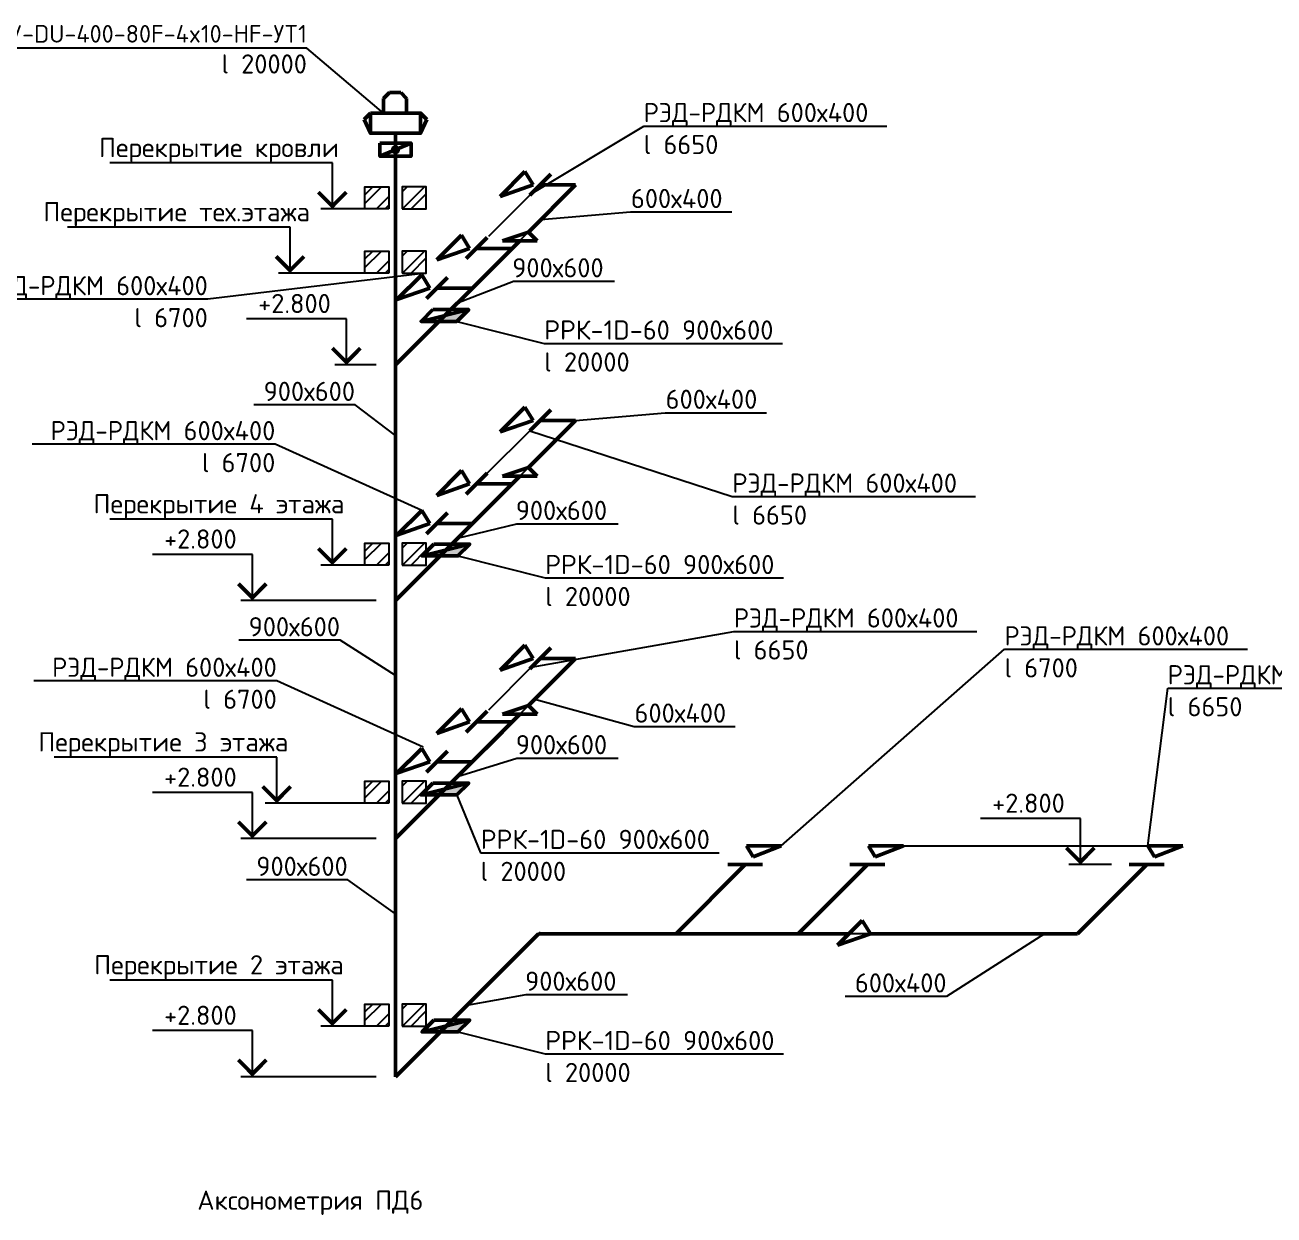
# Model space of a CAD drawing. Header units: millimetres. Extents: x -99936 to 523262, y -63190 to 327013.
# Drawn here: x -22091 to -5824, y 94743 to 110246 of the extents above; entities that cross this region are included whole.
import ezdxf
from ezdxf import colors
from ezdxf.entities.mleader import LeaderData, LeaderLine
from ezdxf.enums import TextEntityAlignment as Align
from ezdxf.math import Vec2, Vec3

# ---------------------------------------------------------------- set-up
doc = ezdxf.new("R2010")
doc.units = ezdxf.units.MM
doc.layers.add('ДУ', color=5, linetype='Continuous', lineweight=50)
doc.styles.add('ISOCPEUR', font='isocpeur.ttf', dxfattribs={"height": 250})
doc.styles.add('TRAJECTORY_TEXT_STYLE', font='simplex.shx', dxfattribs={"width": 0.65})
doc.linetypes.add('зигзаг', pattern='A,0.00254,-5.08,[131,ltypeshp.shx,S=5.08,R=0,X=-5.08,Y=0],-10.16,[131,ltypeshp.shx,S=5.08,R=180,X=5.08,Y=0],-5.08', length=20.32254)

# ---------------------------------------------------------------- blocks, each defined once
blk = doc.blocks.new('*U2406')
at = {"color": 0, "linetype": 'ByBlock', "lineweight": -2}
for p, q in [((0, 6), (29, 6)), ((-4.24, 0), (0, 0))]:
    blk.add_line(p, q, dxfattribs=at)
at = {"color": 0, "linetype": 'ByBlock', "lineweight": -2, "ltscale": 100}
blk.add_line((-1.5, 0), (1.5, 0), dxfattribs=at)
blk.add_lwpolyline([(0, 0), (0, 6)], dxfattribs=at)
at = {"color": 0, "linetype": 'ByBlock', "lineweight": -2, "ltscale": 100, "const_width": 0.5}
blk.add_lwpolyline([(1.82, 2.18), (0, 0.35), (-1.82, 2.18)], dxfattribs=at)
at = {"linetype": 'ByBlock', "lineweight": -2, "ltscale": 100, "style": 'TRAJECTORY_TEXT_STYLE', "width": 0.65}
blk.add_attdef('Отм.', text='', height=3.5, dxfattribs=at).set_placement((14.5, 6), align=Align.BOTTOM_CENTER)
at = {"color": 0, "linetype": 'ByBlock', "lineweight": -2, "ltscale": 100, "style": 'TRAJECTORY_TEXT_STYLE', "width": 0.65}
blk.add_attdef('Прим.', text='', height=3.5, dxfattribs=at).set_placement((17.57, 4.8), align=Align.TOP_CENTER)
blk = doc.blocks.new('*U2436')
at = {"color": 0, "linetype": 'ByBlock', "lineweight": -2}
for p, q in [((0, 6), (29, 6)), ((-11.49, 0), (0, 0))]:
    blk.add_line(p, q, dxfattribs=at)
at = {"color": 0, "linetype": 'ByBlock', "lineweight": -2, "ltscale": 100}
blk.add_line((-1.5, 0), (1.5, 0), dxfattribs=at)
blk.add_lwpolyline([(0, 0), (0, 6)], dxfattribs=at)
at = {"color": 0, "linetype": 'ByBlock', "lineweight": -2, "ltscale": 100, "const_width": 0.5}
blk.add_lwpolyline([(1.82, 2.18), (0, 0.35), (-1.82, 2.18)], dxfattribs=at)
at = {"linetype": 'ByBlock', "lineweight": -2, "ltscale": 100, "style": 'TRAJECTORY_TEXT_STYLE', "width": 0.65}
blk.add_attdef('Отм.', text='', height=3.5, dxfattribs=at).set_placement((14.5, 6), align=Align.BOTTOM_CENTER)
at = {"color": 0, "linetype": 'ByBlock', "lineweight": -2, "ltscale": 100, "style": 'TRAJECTORY_TEXT_STYLE', "width": 0.65}
blk.add_attdef('Прим.', text='', height=3.5, dxfattribs=at).set_placement((17.57, 4.8), align=Align.TOP_CENTER)
blk = doc.blocks.new('*U9688')
at = {"color": 0, "linetype": 'ByBlock', "lineweight": -2}
for p, q in [((0, 6), (13, 6)), ((-4.04, 0), (0, 0))]:
    blk.add_line(p, q, dxfattribs=at)
at = {"color": 0, "linetype": 'ByBlock', "lineweight": -2, "ltscale": 100}
blk.add_line((-1.5, 0), (1.5, 0), dxfattribs=at)
blk.add_lwpolyline([(0, 0), (0, 6)], dxfattribs=at)
at = {"color": 0, "linetype": 'ByBlock', "lineweight": -2, "ltscale": 100, "const_width": 0.5}
blk.add_lwpolyline([(1.82, 2.18), (0, 0.35), (-1.82, 2.18)], dxfattribs=at)
at = {"linetype": 'ByBlock', "lineweight": -2, "ltscale": 100, "style": 'TRAJECTORY_TEXT_STYLE', "width": 0.65}
blk.add_attdef('Отм.', text='', height=3.5, dxfattribs=at).set_placement((6.5, 6), align=Align.BOTTOM_CENTER)
at = {"color": 0, "linetype": 'ByBlock', "lineweight": -2, "ltscale": 100, "style": 'TRAJECTORY_TEXT_STYLE', "width": 0.65}
blk.add_attdef('Прим.', text='', height=3.5, dxfattribs=at).set_placement((9.57, 4.8), align=Align.TOP_CENTER)
blk = doc.blocks.new('*U2407')
at = {"color": 0, "linetype": 'ByBlock', "lineweight": -2}
for p, q in [((0, 6), (29, 6)), ((-9.75, 0), (0, 0))]:
    blk.add_line(p, q, dxfattribs=at)
at = {"color": 0, "linetype": 'ByBlock', "lineweight": -2, "ltscale": 100}
blk.add_line((-1.5, 0), (1.5, 0), dxfattribs=at)
blk.add_lwpolyline([(0, 0), (0, 6)], dxfattribs=at)
at = {"color": 0, "linetype": 'ByBlock', "lineweight": -2, "ltscale": 100, "const_width": 0.5}
blk.add_lwpolyline([(1.82, 2.18), (0, 0.35), (-1.82, 2.18)], dxfattribs=at)
at = {"linetype": 'ByBlock', "lineweight": -2, "ltscale": 100, "style": 'TRAJECTORY_TEXT_STYLE', "width": 0.65}
blk.add_attdef('Отм.', text='', height=3.5, dxfattribs=at).set_placement((14.5, 6), align=Align.BOTTOM_CENTER)
at = {"color": 0, "linetype": 'ByBlock', "lineweight": -2, "ltscale": 100, "style": 'TRAJECTORY_TEXT_STYLE', "width": 0.65}
blk.add_attdef('Прим.', text='', height=3.5, dxfattribs=at).set_placement((17.57, 4.8), align=Align.TOP_CENTER)
blk = doc.blocks.new('*U2405')
at = {"color": 0, "linetype": 'ByBlock', "lineweight": -2}
for p, q in [((0, 6), (13, 6)), ((-16.14, 0), (0, 0))]:
    blk.add_line(p, q, dxfattribs=at)
at = {"color": 0, "linetype": 'ByBlock', "lineweight": -2, "ltscale": 100}
blk.add_line((-1.5, 0), (1.5, 0), dxfattribs=at)
blk.add_lwpolyline([(0, 0), (0, 6)], dxfattribs=at)
at = {"color": 0, "linetype": 'ByBlock', "lineweight": -2, "ltscale": 100, "const_width": 0.5}
blk.add_lwpolyline([(1.82, 2.18), (0, 0.35), (-1.82, 2.18)], dxfattribs=at)
at = {"linetype": 'ByBlock', "lineweight": -2, "ltscale": 100, "style": 'TRAJECTORY_TEXT_STYLE', "width": 0.65}
blk.add_attdef('Отм.', text='', height=3.5, dxfattribs=at).set_placement((6.5, 6), align=Align.BOTTOM_CENTER)
at = {"color": 0, "linetype": 'ByBlock', "lineweight": -2, "ltscale": 100, "style": 'TRAJECTORY_TEXT_STYLE', "width": 0.65}
blk.add_attdef('Прим.', text='', height=3.5, dxfattribs=at).set_placement((9.57, 4.8), align=Align.TOP_CENTER)
blk = doc.blocks.new('*U9689')
at = {"color": 0, "linetype": 'ByBlock', "lineweight": -2}
for p, q in [((0, 6), (13, 6)), ((-3.89, 0), (0, 0))]:
    blk.add_line(p, q, dxfattribs=at)
at = {"color": 0, "linetype": 'ByBlock', "lineweight": -2, "ltscale": 100}
blk.add_line((-1.5, 0), (1.5, 0), dxfattribs=at)
blk.add_lwpolyline([(0, 0), (0, 6)], dxfattribs=at)
at = {"color": 0, "linetype": 'ByBlock', "lineweight": -2, "ltscale": 100, "const_width": 0.5}
blk.add_lwpolyline([(1.82, 2.18), (0, 0.35), (-1.82, 2.18)], dxfattribs=at)
at = {"linetype": 'ByBlock', "lineweight": -2, "ltscale": 100, "style": 'TRAJECTORY_TEXT_STYLE', "width": 0.65}
blk.add_attdef('Отм.', text='', height=3.5, dxfattribs=at).set_placement((6.5, 6), align=Align.BOTTOM_CENTER)
at = {"color": 0, "linetype": 'ByBlock', "lineweight": -2, "ltscale": 100, "style": 'TRAJECTORY_TEXT_STYLE', "width": 0.65}
blk.add_attdef('Прим.', text='', height=3.5, dxfattribs=at).set_placement((9.57, 4.8), align=Align.TOP_CENTER)

msp = doc.modelspace()

# ---------------------------------------------------------------- hatches: boundary and pattern name
h = msp.add_hatch()
h.set_pattern_fill('ANSI32', color=256, scale=25)
h.set_pattern_definition([(45, (6936.87, 104010.3), (-168.3798, 168.3798), []), (45, (7049.13, 104010.3), (-168.3798, 168.3798), [])])
h.paths.add_polyline_path([(-17351.026, 108137.423), (-17663.831, 108137.423), (-17663.831, 107849.45), (-17351.026, 107849.45)])
h.paths.add_polyline_path([(-17177.736, 108137.423), (-17177.736, 107849.45), (-16864.93, 107849.45), (-16864.93, 108137.423)])
h = msp.add_hatch()
h.set_pattern_fill('ANSI32', color=256, scale=25)
h.set_pattern_definition([(45, (6936.87, 103174.14), (-168.3798, 168.3798), []), (45, (7049.13, 103174.14), (-168.3798, 168.3798), [])])
h.paths.add_polyline_path([(-17351.026, 107301.267), (-17663.831, 107301.267), (-17663.831, 107013.294), (-17351.026, 107013.294)])
h.paths.add_polyline_path([(-17177.736, 107301.267), (-17177.736, 107013.294), (-16864.93, 107013.294), (-16864.93, 107301.267)])
h = msp.add_hatch()
h.set_pattern_fill('ANSI32', color=256, scale=25)
h.set_pattern_definition([(45, (6936.87, 99369.7), (-168.3798, 168.3798), []), (45, (7049.13, 99369.7), (-168.3798, 168.3798), [])])
h.paths.add_polyline_path([(-17351.026, 103496.826), (-17663.831, 103496.826), (-17663.831, 103208.853), (-17351.026, 103208.853)])
h.paths.add_polyline_path([(-17177.736, 103496.826), (-17177.736, 103208.853), (-16864.93, 103208.853), (-16864.93, 103496.826)])
h = msp.add_hatch()
h.set_pattern_fill('ANSI32', color=256, scale=25)
h.set_pattern_definition([(45, (6936.87, 96267.54), (-168.3798, 168.3798), []), (45, (7049.13, 96267.54), (-168.3798, 168.3798), [])])
h.paths.add_polyline_path([(-17351.026, 100394.668), (-17663.831, 100394.668), (-17663.831, 100106.695), (-17351.026, 100106.695)])
h.paths.add_polyline_path([(-17177.736, 100394.668), (-17177.736, 100106.695), (-16864.93, 100106.695), (-16864.93, 100394.668)])
h = msp.add_hatch()
h.set_pattern_fill('ANSI32', color=256, scale=25)
h.set_pattern_definition([(45, (6936.87, 93364.27), (-168.3798, 168.3798), []), (45, (7049.13, 93364.27), (-168.3798, 168.3798), [])])
h.paths.add_polyline_path([(-17351.026, 97491.4), (-17663.831, 97491.4), (-17663.831, 97203.427), (-17351.026, 97203.427)])
h.paths.add_polyline_path([(-17177.736, 97491.4), (-17177.736, 97203.427), (-16864.93, 97203.427), (-16864.93, 97491.4)])
at = {"layer": 'ДУ'}
h = msp.add_hatch(color=256, dxfattribs=at)
h.dxf.hatch_style = 1
h.paths.add_polyline_path([(-16465.228, 106384.425), (-16311.079, 106538.574), (-16932.017, 106384.425)])
h = msp.add_hatch(color=256, dxfattribs=at)
h.dxf.hatch_style = 1
h.paths.add_polyline_path([(-16452.707, 103328.928), (-16298.557, 103483.077), (-16919.495, 103328.928)])
h = msp.add_hatch(color=256, dxfattribs=at)
h.dxf.hatch_style = 1
h.paths.add_polyline_path([(-16464.514, 100214.962), (-16310.365, 100369.111), (-16931.303, 100214.962)])
h = msp.add_hatch(color=256, dxfattribs=at)
h.dxf.hatch_style = 1
h.paths.add_polyline_path([(-16451.993, 97128.586), (-16297.844, 97282.735), (-16918.782, 97128.586)])

# ---------------------------------------------------------------- linework, layer by layer
at = {"linetype": 'зигзаг'}
for p, q in [((-14920.036, 108163.011), (-16757.807, 106325.241)), ((-17265.283, 96898.084), (-17265.283, 107619.084)), ((-14920.036, 105094.993), (-16710.43, 103304.598)), ((-14920.036, 101992.834), (-16752.15, 100160.721)), ((-15381.55, 98429.162), (-16694.648, 97116.065)), ((-8812.898, 98407.016), (-14809.898, 98407.016))]:
    msp.add_line(p, q, dxfattribs=at)
for points in [[(-17351.026, 107849.45), (-17663.831, 107849.45), (-17663.831, 108137.423), (-17351.026, 108137.423)], [(-17177.736, 107849.45), (-16864.93, 107849.45), (-16864.93, 108137.423), (-17177.736, 108137.423)], [(-17351.026, 107013.294), (-17663.831, 107013.294), (-17663.831, 107301.267), (-17351.026, 107301.267)], [(-17177.736, 107013.294), (-16864.93, 107013.294), (-16864.93, 107301.267), (-17177.736, 107301.267)], [(-17351.026, 103208.853), (-17663.831, 103208.853), (-17663.831, 103496.826), (-17351.026, 103496.826)], [(-17177.736, 103208.853), (-16864.93, 103208.853), (-16864.93, 103496.826), (-17177.736, 103496.826)], [(-17351.026, 100106.695), (-17663.831, 100106.695), (-17663.831, 100394.668), (-17351.026, 100394.668)], [(-17177.736, 100106.695), (-16864.93, 100106.695), (-16864.93, 100394.668), (-17177.736, 100394.668)], [(-17351.026, 97203.427), (-17663.831, 97203.427), (-17663.831, 97491.4), (-17351.026, 97491.4)], [(-17177.736, 97203.427), (-16864.93, 97203.427), (-16864.93, 97491.4), (-17177.736, 97491.4)]]:
    msp.add_lwpolyline(points, close=True)
at = {"layer": 'ДУ'}
for p, q in [((-17420.104, 109290.473), (-17344.275, 109366.303)), ((-17120.101, 109290.473), (-17195.931, 109366.303)), ((-17591.601, 109098.046), (-17674.185, 109015.462)), ((-17674.185, 109015.462), (-17591.601, 108836.248)), ((-16938.965, 109098.046), (-16856.381, 109015.462)), ((-16856.381, 109015.462), (-16938.965, 108836.248)), ((-17265.283, 108657.624), (-17265.283, 108836.248)), ((-17468.4, 108535.398), (-17062.166, 108707.312)), ((-17265.283, 104288.184), (-17265.283, 108585.086)), ((-15579.004, 108335.453), (-15901.585, 108012.872)), ((-15751.446, 108163.011), (-15579.004, 108335.453)), ((-15474.064, 108163.011), (-15579.004, 108335.453)), ((-15244.415, 108302.672), (-15517.999, 108029.088)), ((-15901.585, 108012.872), (-15474.064, 108163.011)), ((-15533.833, 107549.214), (-14920.036, 108163.011)), ((-14920.036, 108163.011), (-15384.076, 108163.011)), ((-15533.833, 107549.214), (-15873.192, 107436.095)), ((-15420.714, 107436.095), (-15533.833, 107549.214)), ((-17265.283, 105817.765), (-15646.953, 107436.095)), ((-16405.585, 107508.872), (-16728.166, 107186.291)), ((-16578.027, 107336.431), (-16405.585, 107508.872)), ((-16300.645, 107336.431), (-16405.585, 107508.872)), ((-16070.996, 107476.091), (-16344.58, 107202.507)), ((-16095.149, 106987.898), (-15646.953, 107436.095)), ((-15873.192, 107436.095), (-15420.714, 107436.095)), ((-16728.166, 107186.291), (-16300.645, 107336.431)), ((-15746.617, 107336.431), (-16210.657, 107336.431)), ((-16923.694, 106990.764), (-17246.274, 106668.183)), ((-17096.135, 106818.322), (-16923.694, 106990.764)), ((-16818.753, 106818.322), (-16923.694, 106990.764)), ((-16589.105, 106957.983), (-16862.689, 106684.399)), ((-17246.274, 106668.183), (-16818.753, 106818.322)), ((-16264.725, 106818.322), (-16728.766, 106818.322)), ((-15579.004, 105267.434), (-15901.585, 104944.854)), ((-15751.446, 105094.993), (-15579.004, 105267.434)), ((-15474.064, 105094.993), (-15579.004, 105267.434)), ((-15901.585, 104944.854), (-15474.064, 105094.993)), ((-15533.833, 104481.195), (-14920.036, 105094.993)), ((-15244.415, 105234.653), (-15517.999, 104961.07)), ((-14920.036, 105094.993), (-15384.076, 105094.993)), ((-16405.585, 104440.853), (-16728.166, 104118.273)), ((-16578.027, 104268.412), (-16405.585, 104440.853)), ((-16300.645, 104268.412), (-16405.585, 104440.853)), ((-15533.833, 104481.195), (-15873.192, 104368.076)), ((-15420.714, 104368.076), (-15533.833, 104481.195)), ((-17265.283, 102749.746), (-15646.953, 104368.076)), ((-17265.283, 99647.588), (-17265.283, 104288.184)), ((-16070.996, 104408.073), (-16344.58, 104134.489)), ((-16095.149, 103919.88), (-15646.953, 104368.076)), ((-15873.192, 104368.076), (-15420.714, 104368.076)), ((-16728.166, 104118.273), (-16300.645, 104268.412)), ((-15746.617, 104268.412), (-16210.657, 104268.412)), ((-16923.694, 103922.745), (-17246.274, 103600.164)), ((-17096.135, 103750.303), (-16923.694, 103922.745)), ((-16818.753, 103750.303), (-16923.694, 103922.745)), ((-16589.105, 103889.964), (-16862.689, 103616.38)), ((-17246.274, 103600.164), (-16818.753, 103750.303)), ((-16264.725, 103750.303), (-16728.766, 103750.303)), ((-15579.004, 102165.276), (-15901.585, 101842.695)), ((-15751.446, 101992.834), (-15579.004, 102165.276)), ((-15474.064, 101992.834), (-15579.004, 102165.276)), ((-15244.415, 102132.495), (-15517.999, 101858.911)), ((-15901.585, 101842.695), (-15474.064, 101992.834)), ((-15533.833, 101379.037), (-14920.036, 101992.834)), ((-14920.036, 101992.834), (-15384.076, 101992.834)), ((-15533.833, 101379.037), (-15873.192, 101265.918)), ((-15420.714, 101265.918), (-15533.833, 101379.037)), ((-17265.283, 99647.588), (-15646.953, 101265.918)), ((-16405.585, 101338.695), (-16728.166, 101016.114)), ((-16578.027, 101166.253), (-16405.585, 101338.695)), ((-16300.645, 101166.253), (-16405.585, 101338.695)), ((-16070.996, 101305.914), (-16344.58, 101032.33)), ((-16095.149, 100817.721), (-15646.953, 101265.918)), ((-15873.192, 101265.918), (-15420.714, 101265.918)), ((-16728.166, 101016.114), (-16300.645, 101166.253)), ((-15746.617, 101166.253), (-16210.657, 101166.253)), ((-17265.283, 96545.429), (-17265.283, 100790.084)), ((-16923.694, 100820.587), (-17246.274, 100498.006)), ((-17096.135, 100648.145), (-16923.694, 100820.587)), ((-16818.753, 100648.145), (-16923.694, 100820.587)), ((-16589.105, 100787.806), (-16862.689, 100514.222)), ((-17246.274, 100498.006), (-16818.753, 100648.145)), ((-16264.725, 100648.145), (-16728.766, 100648.145)), ((-12694.038, 99551.324), (-12241.559, 99551.324)), ((-12607.839, 99411.284), (-12694.038, 99551.324)), ((-12241.559, 99551.324), (-12607.839, 99411.284)), ((-11103.303, 99551.324), (-10650.825, 99551.324)), ((-11017.104, 99411.284), (-11103.303, 99551.324)), ((-10650.825, 99551.324), (-11017.104, 99411.284)), ((-7465.829, 99551.324), (-7013.35, 99551.324)), ((-7379.63, 99411.284), (-7465.829, 99551.324)), ((-7013.35, 99551.324), (-7379.63, 99411.284)), ((-13612.107, 98407.016), (-12710.637, 99308.485)), ((-12936.876, 99308.485), (-12484.398, 99308.485)), ((-12021.373, 98407.016), (-11119.903, 99308.485)), ((-11346.142, 99308.485), (-10893.664, 99308.485)), ((-7482.428, 99308.485), (-8383.898, 98407.016)), ((-7708.668, 99308.485), (-7256.189, 99308.485)), ((-11185.941, 98579.457), (-11508.522, 98256.877)), ((-11358.383, 98407.016), (-11185.941, 98579.457)), ((-11081.001, 98407.016), (-11185.941, 98579.457)), ((-15403.697, 98407.016), (-17265.283, 96545.429)), ((-11358.383, 98407.016), (-15403.697, 98407.016)), ((-11508.522, 98256.877), (-11081.001, 98407.016)), ((-8383.898, 98407.016), (-11081.001, 98407.016))]:
    msp.add_line(p, q, dxfattribs=at)
for points in [[(-17195.931, 109366.303), (-17344.275, 109366.303)], [(-17420.104, 109290.473), (-17420.104, 109098.046), (-17120.101, 109098.046), (-17120.101, 109290.473)], [(-16932.017, 106384.425), (-16311.079, 106538.574)], [(-16919.495, 103328.928), (-16298.557, 103483.077)], [(-16931.303, 100214.962), (-16310.365, 100369.111)], [(-16918.782, 97128.586), (-16297.844, 97282.735)]]:
    msp.add_lwpolyline(points, dxfattribs=at)
for points in [[(-17591.601, 109098.046), (-16938.965, 109098.046), (-16938.965, 108836.248), (-17591.601, 108836.248)], [(-17468.4, 108707.312), (-17062.166, 108707.312), (-17062.166, 108535.398), (-17468.4, 108535.398)], [(-16777.868, 106538.574), (-16311.079, 106538.574), (-16465.228, 106384.425), (-16932.017, 106384.425)], [(-16765.346, 103483.077), (-16298.557, 103483.077), (-16452.707, 103328.928), (-16919.495, 103328.928)], [(-16777.154, 100369.111), (-16310.365, 100369.111), (-16464.514, 100214.962), (-16931.303, 100214.962)], [(-16764.633, 97282.735), (-16297.844, 97282.735), (-16451.993, 97128.586), (-16918.782, 97128.586)]]:
    msp.add_lwpolyline(points, close=True, dxfattribs=at)
msp.add_circle((-17265.283, 108621.355), 36.269, dxfattribs=at)

# ---------------------------------------------------------------- block references
ref = msp.add_blockref('*U2406', (-18087.772, 107849.45), dxfattribs=dict(xscale=-100, yscale=100, zscale=100))
ref.add_attrib('Отм.', 'Перекрытие кровли', dxfattribs={"linetype": 'ByBlock', "lineweight": -2, "ltscale": 100, "height": 250, "style": 'ISOCPEUR'}).set_placement((-19564.362, 108449.45), align=Align.BOTTOM_CENTER)
ref = msp.add_blockref('*U2407', (-18638.391, 107013.294), dxfattribs=dict(xscale=-100, yscale=100, zscale=100))
ref.add_attrib('Отм.', 'Перекрытие тех.этажа', dxfattribs={"linetype": 'ByBlock', "lineweight": -2, "ltscale": 100, "height": 250, "style": 'ISOCPEUR'}).set_placement((-20114.982, 107613.294), align=Align.BOTTOM_CENTER)
ref = msp.add_blockref('*U9689', (-17904.212, 105817.765), dxfattribs=dict(xscale=-100, yscale=100, zscale=100))
ref.add_attrib('Отм.', '+2.800', dxfattribs={"linetype": 'ByBlock', "lineweight": -2, "ltscale": 100, "height": 250, "style": 'ISOCPEUR'}).set_placement((-18580.803, 106417.765), align=Align.BOTTOM_CENTER)
ref = msp.add_blockref('*U2406', (-18087.772, 103208.853), dxfattribs=dict(xscale=-100, yscale=100, zscale=100))
ref.add_attrib('Отм.', 'Перекрытие 4 этажа', dxfattribs={"linetype": 'ByBlock', "lineweight": -2, "ltscale": 100, "height": 250, "style": 'ISOCPEUR'}).set_placement((-19564.362, 103808.853), align=Align.BOTTOM_CENTER)
ref = msp.add_blockref('*U2405', (-19129.731, 102749.746), dxfattribs=dict(xscale=-100, yscale=100, zscale=100))
ref.add_attrib('Отм.', '+2.800', dxfattribs={"linetype": 'ByBlock', "lineweight": -2, "ltscale": 100, "height": 250, "style": 'ISOCPEUR'}).set_placement((-19806.322, 103349.746), align=Align.BOTTOM_CENTER)
ref = msp.add_blockref('*U2436', (-18812.606, 100106.695), dxfattribs=dict(xscale=-100, yscale=100, zscale=100))
ref.add_attrib('Отм.', 'Перекрытие 3 этажа', dxfattribs={"linetype": 'ByBlock', "lineweight": -2, "ltscale": 100, "height": 250, "style": 'ISOCPEUR'}).set_placement((-20289.196, 100706.695), align=Align.BOTTOM_CENTER)
ref = msp.add_blockref('*U2405', (-19129.731, 99647.588), dxfattribs=dict(xscale=-100, yscale=100, zscale=100))
ref.add_attrib('Отм.', '+2.800', dxfattribs={"linetype": 'ByBlock', "lineweight": -2, "ltscale": 100, "height": 250, "style": 'ISOCPEUR'}).set_placement((-19806.322, 100247.588), align=Align.BOTTOM_CENTER)
ref = msp.add_blockref('*U9688', (-8345.133, 99308.485), dxfattribs=dict(xscale=-100, yscale=100, zscale=100))
ref.add_attrib('Отм.', '+2.800', dxfattribs={"linetype": 'ByBlock', "lineweight": -2, "ltscale": 100, "height": 250, "style": 'ISOCPEUR'}).set_placement((-9021.724, 99908.485), align=Align.BOTTOM_CENTER)
ref = msp.add_blockref('*U2406', (-18087.772, 97203.427), dxfattribs=dict(xscale=-100, yscale=100, zscale=100))
ref.add_attrib('Отм.', 'Перекрытие 2 этажа', dxfattribs={"linetype": 'ByBlock', "lineweight": -2, "ltscale": 100, "height": 250, "style": 'ISOCPEUR'}).set_placement((-19564.362, 97803.427), align=Align.BOTTOM_CENTER)
ref = msp.add_blockref('*U2405', (-19129.731, 96545.429), dxfattribs=dict(xscale=-100, yscale=100, zscale=100))
ref.add_attrib('Отм.', '+2.800', dxfattribs={"linetype": 'ByBlock', "lineweight": -2, "ltscale": 100, "height": 250, "style": 'ISOCPEUR'}).set_placement((-19806.322, 97145.429), align=Align.BOTTOM_CENTER)

# ---------------------------------------------------------------- texts
at = {"insert": (-19846.47, 95060.941), "char_height": 250, "attachment_point": 1, "style": 'ISOCPEUR'}
msp.add_mtext('Аксонометрия ПД6', dxfattribs=at)

# ---------------------------------------------------------------- leaders
at = {"ltscale": 10}
ml = msp.add_multileader_mtext('Standard', dxfattribs=at)
ml.set_content('{\\H0.91667x;VDNV-DU-400-80F-4x10-HF-УT1}\\Pl 20000', color=256, style='ISOCPEUR')
ml.set_leader_properties()
ml.build(insert=Vec2(0, 0))
ml.multileader.update_dxf_attribs({"text_left_attachment_type": 6, "text_right_attachment_type": 6, "dogleg_length": 0.36, "arrow_head_size": 0.18})
ctx = ml.context
ctx.base_point, ctx.char_height, ctx.arrow_head_size, ctx.landing_gap_size, ctx.plane_origin = Vec3(-22910.893, 109945.575), 250, 0.18, 0.09, Vec3(-16986.44, 110730.522)
ctx.left_attachment, ctx.right_attachment, ctx.text_align_type = 6, 6, 2
notes = []
notes.append((ctx, [(0, (1, 1, 0), (-18418.67, 109945.575), (-1, 0), 0.36, [(0, [(-17420.104, 109098.046)], 0, [])])]))
ctx.mtext.insert, ctx.mtext.alignment, ctx.mtext.flow_direction = Vec3(-18419.12, 110245.575), 3, 5
ml = msp.add_multileader_mtext('Standard', dxfattribs=at)
ml.set_content('{\\fGOST Common|b0|i0|c204|p34;\\C0;РЭД-РДКМ} 600х400\\Pl 6650', color=256, style='ISOCPEUR')
ml.set_leader_properties()
ml.build(insert=Vec2(0, 0))
ml.multileader.update_dxf_attribs({"text_left_attachment_type": 6, "text_right_attachment_type": 6, "dogleg_length": 0.36, "arrow_head_size": 0.18})
ctx = ml.context
ctx.base_point, ctx.char_height, ctx.arrow_head_size, ctx.landing_gap_size, ctx.plane_origin = Vec3(-14032.762, 108930.176), 250, 0.18, 0.09, Vec3(-12026.579, 108534.217)
ctx.left_attachment, ctx.right_attachment = 6, 6
notes.append((ctx, [(1, (1, 1, 0), (-14033.122, 108930.176), (1, 0), 0.36, [(0, [(-16051.467, 107495.621), (-15498.47, 108048.618)], 0, [])])]))
ctx.mtext.insert, ctx.mtext.flow_direction = Vec3(-14032.672, 109230.176), 5
ml = msp.add_multileader_mtext('Standard', dxfattribs=at)
ml.set_content('600х400', color=256, style='ISOCPEUR')
ml.set_leader_properties()
ml.build(insert=Vec2(0, 0))
ml.multileader.update_dxf_attribs({"text_left_attachment_type": 6, "text_right_attachment_type": 6, "dogleg_length": 0.36, "arrow_head_size": 0.18})
ctx = ml.context
ctx.base_point, ctx.char_height, ctx.arrow_head_size, ctx.landing_gap_size, ctx.plane_origin = Vec3(-14205.739, 107810.854), 250, 0.18, 0.09, Vec3(-15404.668, 108533.432)
ctx.left_attachment, ctx.right_attachment, ctx.text_align_type = 6, 6, 2
notes.append((ctx, [(0, (1, 1, 0), (-14206.099, 107810.854), (1, 0), 0.36, [(0, [(-15372.542, 107710.505)], 0, [])])]))
ctx.mtext.insert, ctx.mtext.alignment, ctx.mtext.flow_direction = Vec3(-13005.649, 108110.854), 3, 5
ml = msp.add_multileader_mtext('Standard', dxfattribs=at)
ml.set_content('900х600', color=256, style='ISOCPEUR')
ml.set_leader_properties()
ml.build(insert=Vec2(0, 0))
ml.multileader.update_dxf_attribs({"text_left_attachment_type": 6, "text_right_attachment_type": 6, "dogleg_length": 0.36, "arrow_head_size": 0.18})
ctx = ml.context
ctx.base_point, ctx.char_height, ctx.arrow_head_size, ctx.landing_gap_size, ctx.plane_origin = Vec3(-15730.134, 106908.3), 250, 0.18, 0.09, Vec3(-16456.118, 106626.93)
ctx.left_attachment, ctx.right_attachment, ctx.text_align_type = 6, 6, 2
notes.append((ctx, [(0, (1, 1, 0), (-15730.494, 106908.3), (1, 0), 0.36, [(0, [(-16456.118, 106626.93)], 0, [])])]))
ctx.mtext.insert, ctx.mtext.alignment, ctx.mtext.flow_direction = Vec3(-14555.044, 107208.3), 3, 5
ml = msp.add_multileader_mtext('Standard', dxfattribs=at)
ml.set_content('{\\fGOST Common|b0|i0|c204|p34;\\C0;РЭД-РДКМ} 600х400\\Pl 6700', color=256, style='ISOCPEUR')
ml.set_leader_properties()
ml.build(insert=Vec2(0, 0))
ml.multileader.update_dxf_attribs({"text_left_attachment_type": 6, "text_right_attachment_type": 6, "dogleg_length": 0.36, "arrow_head_size": 0.18})
ctx = ml.context
ctx.base_point, ctx.char_height, ctx.arrow_head_size, ctx.landing_gap_size, ctx.plane_origin = Vec3(-22709.729, 106675.267), 250, 0.18, 0.09, Vec3(-14528.361, 107249.22)
ctx.left_attachment, ctx.right_attachment, ctx.text_align_type = 6, 6, 2
notes.append((ctx, [(0, (1, 1, 0), (-19709.189, 106675.267), (-1, 0), 0.36, [(0, [(-16904.164, 107010.293)], 0, [])])]))
ctx.mtext.insert, ctx.mtext.alignment, ctx.mtext.flow_direction = Vec3(-19709.639, 106975.267), 3, 5
ml = msp.add_multileader_mtext('Standard', dxfattribs=at)
ml.set_content('РРК-1D-60 900х600\\Pl 20000', color=256, style='ISOCPEUR')
ml.set_leader_properties()
ml.build(insert=Vec2(0, 0))
ml.multileader.update_dxf_attribs({"text_left_attachment_type": 6, "text_right_attachment_type": 6, "dogleg_length": 0.36, "arrow_head_size": 0.18})
ctx = ml.context
ctx.base_point, ctx.char_height, ctx.arrow_head_size, ctx.landing_gap_size, ctx.plane_origin = Vec3(-15329.043, 106097.648), 250, 0.18, 0.09, Vec3(-15069.656, 108240.717)
ctx.left_attachment, ctx.right_attachment = 6, 6
notes.append((ctx, [(1, (1, 1, 0), (-15329.403, 106097.648), (1, 0), 0.36, [(0, [(-16465.228, 106384.425)], 0, [])])]))
ctx.mtext.insert, ctx.mtext.flow_direction = Vec3(-15328.953, 106397.648), 5
ml = msp.add_multileader_mtext('Standard', dxfattribs=at)
ml.set_content('900х600', color=256, style='ISOCPEUR')
ml.set_leader_properties()
ml.build(insert=Vec2(0, 0))
ml.multileader.update_dxf_attribs({"text_left_attachment_type": 6, "text_right_attachment_type": 6, "dogleg_length": 0.36, "arrow_head_size": 0.18})
ctx = ml.context
ctx.base_point, ctx.char_height, ctx.arrow_head_size, ctx.landing_gap_size, ctx.plane_origin = Vec3(-18967.863, 105298.378), 250, 0.18, 0.09, Vec3(-19715.616, 105514.264)
ctx.left_attachment, ctx.right_attachment, ctx.text_align_type = 6, 6, 2
notes.append((ctx, [(1, (1, 1, 0), (-17792.323, 105298.378), (-1, 0), 0.36, [(0, [(-17265.283, 104898.197)], 0, [])])]))
ctx.mtext.insert, ctx.mtext.alignment, ctx.mtext.flow_direction = Vec3(-17792.773, 105598.378), 3, 5
ml = msp.add_multileader_mtext('Standard', dxfattribs=at)
ml.set_content('600х400', color=256, style='ISOCPEUR')
ml.set_leader_properties()
ml.build(insert=Vec2(0, 0))
ml.multileader.update_dxf_attribs({"text_left_attachment_type": 6, "text_right_attachment_type": 6, "dogleg_length": 0.36, "arrow_head_size": 0.18})
ctx = ml.context
ctx.base_point, ctx.char_height, ctx.arrow_head_size, ctx.landing_gap_size, ctx.plane_origin = Vec3(-13753.232, 105195.341), 250, 0.18, 0.09, Vec3(-14952.161, 105917.919)
ctx.left_attachment, ctx.right_attachment, ctx.text_align_type = 6, 6, 2
notes.append((ctx, [(0, (1, 1, 0), (-13753.592, 105195.341), (1, 0), 0.36, [(0, [(-14920.036, 105094.993)], 0, [])])]))
ctx.mtext.insert, ctx.mtext.alignment, ctx.mtext.flow_direction = Vec3(-12553.142, 105495.341), 3, 5
ml = msp.add_multileader_mtext('Standard', dxfattribs=at)
ml.set_content('{\\fGOST Common|b0|i0|c204|p34;\\C0;РЭД-РДКМ} 600х400\\Pl 6700', color=256, style='ISOCPEUR')
ml.set_leader_properties()
ml.build(insert=Vec2(0, 0))
ml.multileader.update_dxf_attribs({"text_left_attachment_type": 6, "text_right_attachment_type": 6, "dogleg_length": 0.36, "arrow_head_size": 0.18})
ctx = ml.context
ctx.base_point, ctx.char_height, ctx.arrow_head_size, ctx.landing_gap_size, ctx.plane_origin = Vec3(-21830.984, 104786.444), 250, 0.18, 0.09, Vec3(-14547.89, 104161.672)
ctx.left_attachment, ctx.right_attachment, ctx.text_align_type = 6, 6, 2
notes.append((ctx, [(0, (1, 1, 0), (-18830.444, 104786.444), (-1, 0), 0.36, [(0, [(-16923.694, 103922.745)], 0, [])])]))
ctx.mtext.insert, ctx.mtext.alignment, ctx.mtext.flow_direction = Vec3(-18830.894, 105086.444), 3, 5
ml = msp.add_multileader_mtext('Standard', dxfattribs=at)
ml.set_content('{\\fGOST Common|b0|i0|c204|p34;\\C0;РЭД-РДКМ} 600х400\\Pl 6650', color=256, style='ISOCPEUR')
ml.set_leader_properties()
ml.build(insert=Vec2(0, 0))
ml.multileader.update_dxf_attribs({"text_left_attachment_type": 6, "text_right_attachment_type": 6, "dogleg_length": 0.36, "arrow_head_size": 0.18})
ctx = ml.context
ctx.base_point, ctx.char_height, ctx.arrow_head_size, ctx.landing_gap_size, ctx.plane_origin = Vec3(-12878.221, 104103.438), 250, 0.18, 0.09, Vec3(-12046.108, 105446.669)
ctx.left_attachment, ctx.right_attachment = 6, 6
notes.append((ctx, [(1, (1, 1, 0), (-12878.581, 104103.438), (1, 0), 0.36, [(0, [(-16070.996, 104408.073), (-15517.999, 104961.07)], 0, [])])]))
ctx.mtext.insert, ctx.mtext.flow_direction = Vec3(-12878.131, 104403.438), 5
ml = msp.add_multileader_mtext('Standard', dxfattribs=at)
ml.set_content('900х600', color=256, style='ISOCPEUR')
ml.set_leader_properties()
ml.build(insert=Vec2(0, 0))
ml.multileader.update_dxf_attribs({"text_left_attachment_type": 6, "text_right_attachment_type": 6, "dogleg_length": 0.36, "arrow_head_size": 0.18})
ctx = ml.context
ctx.base_point, ctx.char_height, ctx.arrow_head_size, ctx.landing_gap_size, ctx.plane_origin = Vec3(-15684.274, 103748.112), 250, 0.18, 0.09, Vec3(-16456.118, 103558.911)
ctx.left_attachment, ctx.right_attachment, ctx.text_align_type = 6, 6, 2
notes.append((ctx, [(0, (1, 1, 0), (-15684.634, 103748.112), (1, 0), 0.36, [(0, [(-16456.118, 103558.911)], 0, [])])]))
ctx.mtext.insert, ctx.mtext.alignment, ctx.mtext.flow_direction = Vec3(-14509.184, 104048.112), 3, 5
ml = msp.add_multileader_mtext('Standard', dxfattribs=at)
ml.set_content('РРК-1D-60 900х600\\Pl 20000', color=256, style='ISOCPEUR')
ml.set_leader_properties()
ml.build(insert=Vec2(0, 0))
ml.multileader.update_dxf_attribs({"text_left_attachment_type": 6, "text_right_attachment_type": 6, "dogleg_length": 0.36, "arrow_head_size": 0.18})
ctx = ml.context
ctx.base_point, ctx.char_height, ctx.arrow_head_size, ctx.landing_gap_size, ctx.plane_origin = Vec3(-15316.521, 103042.151), 250, 0.18, 0.09, Vec3(-15057.134, 105185.219)
ctx.left_attachment, ctx.right_attachment = 6, 6
notes.append((ctx, [(1, (1, 1, 0), (-15316.881, 103042.151), (1, 0), 0.36, [(0, [(-16452.707, 103328.928)], 0, [])])]))
ctx.mtext.insert, ctx.mtext.flow_direction = Vec3(-15316.431, 103342.151), 5
ml = msp.add_multileader_mtext('Standard', dxfattribs=at)
ml.set_content('{\\fGOST Common|b0|i0|c204|p34;\\C0;РЭД-РДКМ} 600х400\\Pl 6650', color=256, style='ISOCPEUR')
ml.set_leader_properties()
ml.build(insert=Vec2(0, 0))
ml.multileader.update_dxf_attribs({"text_left_attachment_type": 6, "text_right_attachment_type": 6, "dogleg_length": 0.36, "arrow_head_size": 0.18})
ctx = ml.context
ctx.base_point, ctx.char_height, ctx.arrow_head_size, ctx.landing_gap_size, ctx.plane_origin = Vec3(-12858.692, 102346.401), 250, 0.18, 0.09, Vec3(-12026.579, 102364.04)
ctx.left_attachment, ctx.right_attachment = 6, 6
notes.append((ctx, [(1, (1, 1, 0), (-12859.052, 102346.401), (1, 0), 0.36, [(0, [(-16051.467, 101325.444), (-15498.47, 101878.441)], 0, [])])]))
ctx.mtext.insert, ctx.mtext.flow_direction = Vec3(-12858.602, 102646.401), 5
ml = msp.add_multileader_mtext('Standard', dxfattribs=at)
ml.set_content('900х600', color=256, style='ISOCPEUR')
ml.set_leader_properties()
ml.build(insert=Vec2(0, 0))
ml.multileader.update_dxf_attribs({"text_left_attachment_type": 6, "text_right_attachment_type": 6, "dogleg_length": 0.36, "arrow_head_size": 0.18})
ctx = ml.context
ctx.base_point, ctx.char_height, ctx.arrow_head_size, ctx.landing_gap_size, ctx.plane_origin = Vec3(-19162.958, 102232.183), 250, 0.18, 0.09, Vec3(-19455.298, 102432.967)
ctx.left_attachment, ctx.right_attachment, ctx.text_align_type = 6, 6, 2
notes.append((ctx, [(1, (1, 1, 0), (-17987.418, 102232.183), (-1, 0), 0.36, [(0, [(-17265.283, 101769.915)], 0, [])])]))
ctx.mtext.insert, ctx.mtext.alignment, ctx.mtext.flow_direction = Vec3(-17987.868, 102532.183), 3, 5
ml = msp.add_multileader_mtext('Standard', dxfattribs=at)
ml.set_content('{\\fGOST Common|b0|i0|c204|p34;\\C0;РЭД-РДКМ} 600х400\\Pl 6700', color=256, style='ISOCPEUR')
ml.set_leader_properties()
ml.build(insert=Vec2(0, 0))
ml.multileader.update_dxf_attribs({"text_left_attachment_type": 6, "text_right_attachment_type": 6, "dogleg_length": 0.36, "arrow_head_size": 0.18})
ctx = ml.context
ctx.base_point, ctx.char_height, ctx.arrow_head_size, ctx.landing_gap_size, ctx.plane_origin = Vec3(-9334.079, 102112.687), 250, 0.18, 0.09, Vec3(-8038.818, 100528.562)
ctx.left_attachment, ctx.right_attachment = 6, 6
notes.append((ctx, [(1, (1, 1, 0), (-9334.439, 102112.687), (1, 0), 0.36, [(0, [(-12241.559, 99551.324)], 0, [])])]))
ctx.mtext.insert, ctx.mtext.flow_direction = Vec3(-9333.989, 102412.687), 5
ml = msp.add_multileader_mtext('Standard', dxfattribs=at)
ml.set_content('{\\fGOST Common|b0|i0|c204|p34;\\C0;РЭД-РДКМ} 600х400\\Pl 6700', color=256, style='ISOCPEUR')
ml.set_leader_properties()
ml.build(insert=Vec2(0, 0))
ml.multileader.update_dxf_attribs({"text_left_attachment_type": 6, "text_right_attachment_type": 6, "dogleg_length": 0.36, "arrow_head_size": 0.18})
ctx = ml.context
ctx.base_point, ctx.char_height, ctx.arrow_head_size, ctx.landing_gap_size, ctx.plane_origin = Vec3(-21811.454, 101703.815), 250, 0.18, 0.09, Vec3(-14528.361, 101079.043)
ctx.left_attachment, ctx.right_attachment, ctx.text_align_type = 6, 6, 2
notes.append((ctx, [(0, (1, 1, 0), (-18810.914, 101703.815), (-1, 0), 0.36, [(0, [(-16904.164, 100840.116)], 0, [])])]))
ctx.mtext.insert, ctx.mtext.alignment, ctx.mtext.flow_direction = Vec3(-18811.364, 102003.815), 3, 5
ml = msp.add_multileader_mtext('Standard', dxfattribs=at)
ml.set_content('{\\fGOST Common|b0|i0|c204|p34;\\C0;РЭД-РДКМ} 600х400\\Pl 6650', color=256, style='ISOCPEUR')
ml.set_leader_properties()
ml.build(insert=Vec2(0, 0))
ml.multileader.update_dxf_attribs({"text_left_attachment_type": 6, "text_right_attachment_type": 6, "dogleg_length": 0.36, "arrow_head_size": 0.18})
ctx = ml.context
ctx.base_point, ctx.char_height, ctx.arrow_head_size, ctx.landing_gap_size, ctx.plane_origin = Vec3(-7207.992, 101606.353), 250, 0.18, 0.09, Vec3(-6538.818, 100528.562)
ctx.left_attachment, ctx.right_attachment = 6, 6
notes.append((ctx, [(1, (1, 1, 0), (-7208.352, 101606.353), (1, 0), 0.36, [(0, [(-11103.303, 99551.324), (-7465.829, 99551.324)], 0, [])])]))
ctx.mtext.insert, ctx.mtext.flow_direction = Vec3(-7207.902, 101906.353), 5
ml = msp.add_multileader_mtext('Standard', dxfattribs=at)
ml.set_content('600х400', color=256, style='ISOCPEUR')
ml.set_leader_properties()
ml.build(insert=Vec2(0, 0))
ml.multileader.update_dxf_attribs({"text_left_attachment_type": 6, "text_right_attachment_type": 6, "dogleg_length": 0.36, "arrow_head_size": 0.18})
ctx = ml.context
ctx.base_point, ctx.char_height, ctx.arrow_head_size, ctx.landing_gap_size, ctx.plane_origin = Vec3(-14158.74, 101107.224), 250, 0.18, 0.09, Vec3(-15259.06, 102508.863)
ctx.left_attachment, ctx.right_attachment, ctx.text_align_type = 6, 6, 2
notes.append((ctx, [(0, (1, 1, 0), (-14159.1, 101107.224), (1, 0), 0.36, [(0, [(-15449.008, 101463.863)], 0, [])])]))
ctx.mtext.insert, ctx.mtext.alignment, ctx.mtext.flow_direction = Vec3(-12958.65, 101407.224), 3, 5
ml = msp.add_multileader_mtext('Standard', dxfattribs=at)
ml.set_content('900х600', color=256, style='ISOCPEUR')
ml.set_leader_properties()
ml.build(insert=Vec2(0, 0))
ml.multileader.update_dxf_attribs({"text_left_attachment_type": 6, "text_right_attachment_type": 6, "dogleg_length": 0.36, "arrow_head_size": 0.18})
ctx = ml.context
ctx.base_point, ctx.char_height, ctx.arrow_head_size, ctx.landing_gap_size, ctx.plane_origin = Vec3(-15684.274, 100695.703), 250, 0.18, 0.09, Vec3(-16456.118, 100456.753)
ctx.left_attachment, ctx.right_attachment, ctx.text_align_type = 6, 6, 2
notes.append((ctx, [(0, (1, 1, 0), (-15684.634, 100695.703), (1, 0), 0.36, [(0, [(-16456.118, 100456.753)], 0, [])])]))
ctx.mtext.insert, ctx.mtext.alignment, ctx.mtext.flow_direction = Vec3(-14509.184, 100995.703), 3, 5
ml = msp.add_multileader_mtext('Standard', dxfattribs=at)
ml.set_content('РРК-1D-60 900х600\\Pl 20000', color=256, style='ISOCPEUR')
ml.set_leader_properties()
ml.build(insert=Vec2(0, 0))
ml.multileader.update_dxf_attribs({"text_left_attachment_type": 6, "text_right_attachment_type": 6, "dogleg_length": 0.36, "arrow_head_size": 0.18})
ctx = ml.context
ctx.base_point, ctx.char_height, ctx.arrow_head_size, ctx.landing_gap_size, ctx.plane_origin = Vec3(-16156.187, 99462.001), 250, 0.18, 0.09, Vec3(-15068.942, 102071.253)
ctx.left_attachment, ctx.right_attachment = 6, 6
notes.append((ctx, [(1, (1, 1, 0), (-16156.547, 99462.001), (1, 0), 0.36, [(0, [(-16464.514, 100214.962)], 0, [])])]))
ctx.mtext.insert, ctx.mtext.flow_direction = Vec3(-16156.097, 99762.001), 5
ml = msp.add_multileader_mtext('Standard', dxfattribs=at)
ml.set_content('900х600', color=256, style='ISOCPEUR')
ml.set_leader_properties()
ml.build(insert=Vec2(0, 0))
ml.multileader.update_dxf_attribs({"text_left_attachment_type": 6, "text_right_attachment_type": 6, "dogleg_length": 0.36, "arrow_head_size": 0.18})
ctx = ml.context
ctx.base_point, ctx.char_height, ctx.arrow_head_size, ctx.landing_gap_size, ctx.plane_origin = Vec3(-19062.86, 99110.797), 250, 0.18, 0.09, Vec3(-19475.322, 99431.704)
ctx.left_attachment, ctx.right_attachment, ctx.text_align_type = 6, 6, 2
notes.append((ctx, [(1, (1, 1, 0), (-17887.32, 99110.797), (-1, 0), 0.36, [(0, [(-17265.283, 98667.757)], 0, [])])]))
ctx.mtext.insert, ctx.mtext.alignment, ctx.mtext.flow_direction = Vec3(-17887.77, 99410.797), 3, 5
ml = msp.add_multileader_mtext('Standard', dxfattribs=at)
ml.set_content('600х400', color=256, style='ISOCPEUR')
ml.set_leader_properties()
ml.build(insert=Vec2(0, 0))
ml.multileader.update_dxf_attribs({"text_left_attachment_type": 6, "text_right_attachment_type": 6, "dogleg_length": 0.36, "arrow_head_size": 0.18})
ctx = ml.context
ctx.base_point, ctx.char_height, ctx.arrow_head_size, ctx.landing_gap_size, ctx.plane_origin = Vec3(-11288.772, 97591.775), 250, 0.18, 0.09, Vec3(-12487.701, 98314.353)
ctx.left_attachment, ctx.right_attachment, ctx.text_align_type = 6, 6, 2
notes.append((ctx, [(1, (1, 1, 0), (-10088.232, 97591.775), (-1, 0), 0.36, [(0, [(-8812.898, 98407.016)], 0, [])])]))
ctx.mtext.insert, ctx.mtext.alignment, ctx.mtext.flow_direction = Vec3(-10088.682, 97891.775), 3, 5
ml = msp.add_multileader_mtext('Standard', dxfattribs=at)
ml.set_content('900х600', color=256, style='ISOCPEUR')
ml.set_leader_properties()
ml.build(insert=Vec2(0, 0))
ml.multileader.update_dxf_attribs({"text_left_attachment_type": 6, "text_right_attachment_type": 6, "dogleg_length": 0.36, "arrow_head_size": 0.18})
ctx = ml.context
ctx.base_point, ctx.char_height, ctx.arrow_head_size, ctx.landing_gap_size, ctx.plane_origin = Vec3(-15562.646, 97614.475), 250, 0.18, 0.09, Vec3(-16334.49, 97476.223)
ctx.left_attachment, ctx.right_attachment, ctx.text_align_type = 6, 6, 2
notes.append((ctx, [(0, (1, 1, 0), (-15563.006, 97614.475), (1, 0), 0.36, [(0, [(-16334.49, 97476.223)], 0, [])])]))
ctx.mtext.insert, ctx.mtext.alignment, ctx.mtext.flow_direction = Vec3(-14387.556, 97914.475), 3, 5
ml = msp.add_multileader_mtext('Standard', dxfattribs=at)
ml.set_content('РРК-1D-60 900х600\\Pl 20000', color=256, style='ISOCPEUR')
ml.set_leader_properties()
ml.build(insert=Vec2(0, 0))
ml.multileader.update_dxf_attribs({"text_left_attachment_type": 6, "text_right_attachment_type": 6, "dogleg_length": 0.36, "arrow_head_size": 0.18})
ctx = ml.context
ctx.base_point, ctx.char_height, ctx.arrow_head_size, ctx.landing_gap_size, ctx.plane_origin = Vec3(-15315.808, 96841.809), 250, 0.18, 0.09, Vec3(-15056.421, 98984.878)
ctx.left_attachment, ctx.right_attachment = 6, 6
notes.append((ctx, [(1, (1, 1, 0), (-15316.168, 96841.809), (1, 0), 0.36, [(0, [(-16451.993, 97128.586)], 0, [])])]))
ctx.mtext.insert, ctx.mtext.flow_direction = Vec3(-15315.718, 97141.809), 5
for ctx, leaders in notes:
    for number, flags, end, landing, length, lines in leaders:
        leader = LeaderData()
        leader.index, (leader.has_last_leader_line, leader.has_dogleg_vector, leader.attachment_direction) = number, flags
        leader.last_leader_point, leader.dogleg_vector, leader.dogleg_length = Vec3(end), Vec3(landing), length
        for number, points, colour, breaks in lines:
            line = LeaderLine()
            line.index, line.vertices, line.color, line.breaks = number, Vec3.list(points), colors.encode_raw_color(colour), breaks
            leader.lines.append(line)
        ctx.leaders.append(leader)

doc.saveas('drawing.dxf')
